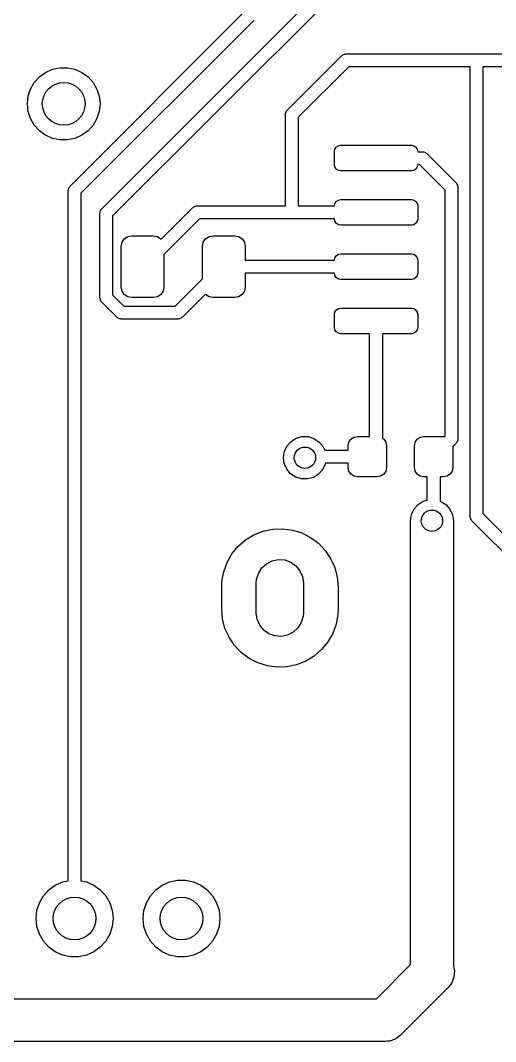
# Model space of a CAD drawing. Extents: x 74 to 208, y -143 to -31.
# Drawn here: x 139.7 to 150.81, y -142.59 to -118.7 of the extents above; entities that cross this region are included whole.
import ezdxf

# ---------------------------------------------------------------- set-up
doc = ezdxf.new("R2010")
doc.units = 0
doc.layers.add('BLACK', color=7, linetype='CONTINUOUS')

msp = doc.modelspace()

# ---------------------------------------------------------------- linework, layer by layer
at = {"layer": 'BLACK', "linetype": 'CONTINUOUS'}
for p, q in [((141.604, -123.106), (146.662, -118.048)), ((146.918, -118.216), (141.86, -123.274)), ((140.864, -122.576), (144.884, -118.556)), ((145.14, -118.724), (141.12, -122.744)), ((145.15, -118.707), (145.14, -118.724)), ((145.164, -118.693), (145.15, -118.707)), ((145.944, -120.798), (147.214, -119.528)), ((147.214, -119.528), (147.231, -119.518)), ((147.231, -119.518), (147.245, -119.504)), ((147.245, -119.504), (147.264, -119.499)), ((147.264, -119.499), (147.281, -119.489)), ((147.281, -119.489), (147.301, -119.489)), ((147.301, -119.489), (147.32, -119.484)), ((147.32, -119.484), (154.624, -119.484)), ((140.147, -120.018), (140.291, -119.914)), ((140.291, -119.914), (140.453, -119.842)), ((140.453, -119.842), (140.627, -119.805)), ((140.627, -119.805), (140.805, -119.805)), ((140.805, -119.805), (140.979, -119.842)), ((140.979, -119.842), (141.141, -119.914)), ((141.141, -119.914), (141.285, -120.018)), ((147.382, -119.784), (146.2, -120.966)), ((150.218, -119.784), (147.382, -119.784)), ((150.218, -130.299), (150.218, -119.784)), ((154.686, -119.784), (150.518, -119.784)), ((150.518, -119.784), (150.518, -130.237)), ((139.939, -120.304), (140.028, -120.15)), ((140.028, -120.15), (140.147, -120.018)), ((141.285, -120.018), (141.404, -120.15)), ((141.404, -120.15), (141.493, -120.304)), ((139.885, -120.473), (139.939, -120.304)), ((141.493, -120.304), (141.547, -120.473)), ((139.866, -120.65), (139.885, -120.473)), ((141.547, -120.473), (141.566, -120.65)), ((139.885, -120.827), (139.866, -120.65)), ((139.939, -120.996), (139.885, -120.827)), ((141.547, -120.827), (141.493, -120.996)), ((141.566, -120.65), (141.547, -120.827)), ((145.905, -120.865), (145.915, -120.848)), ((145.905, -120.885), (145.905, -120.865)), ((145.915, -120.848), (145.92, -120.829)), ((145.92, -120.829), (145.934, -120.815)), ((145.934, -120.815), (145.944, -120.798)), ((140.028, -121.15), (139.939, -120.996)), ((141.493, -120.996), (141.404, -121.15)), ((145.9, -120.904), (145.905, -120.885)), ((145.9, -123.04), (145.9, -120.904)), ((146.2, -120.966), (146.2, -123.04)), ((140.147, -121.282), (140.028, -121.15)), ((140.291, -121.386), (140.147, -121.282)), ((141.285, -121.282), (141.141, -121.386)), ((141.404, -121.15), (141.285, -121.282)), ((140.453, -121.458), (140.291, -121.386)), ((140.627, -121.495), (140.453, -121.458)), ((140.805, -121.495), (140.627, -121.495)), ((140.979, -121.458), (140.805, -121.495)), ((141.141, -121.386), (140.979, -121.458)), ((147.045, -121.77), (147.056, -121.713)), ((147.045, -122.07), (147.045, -121.77)), ((147.056, -121.713), (147.089, -121.664)), ((147.089, -121.664), (147.138, -121.631)), ((147.138, -121.631), (147.195, -121.62)), ((147.195, -121.62), (148.845, -121.62)), ((148.845, -121.62), (148.902, -121.631)), ((148.902, -121.631), (148.951, -121.664)), ((148.951, -121.664), (148.984, -121.713)), ((148.984, -121.713), (148.995, -121.77)), ((148.995, -121.77), (149.098, -121.77)), ((149.098, -121.77), (149.117, -121.775)), ((149.117, -121.775), (149.137, -121.775)), ((149.137, -121.775), (149.154, -121.785)), ((149.154, -121.785), (149.173, -121.79)), ((149.173, -121.79), (149.187, -121.804)), ((149.187, -121.804), (149.204, -121.814)), ((149.204, -121.814), (149.89, -122.5)), ((147.056, -122.127), (147.045, -122.07)), ((148.995, -122.07), (148.984, -122.127)), ((149.036, -122.07), (148.995, -122.07)), ((149.634, -122.668), (149.036, -122.07)), ((147.089, -122.176), (147.056, -122.127)), ((147.138, -122.209), (147.089, -122.176)), ((147.195, -122.22), (147.138, -122.209)), ((148.845, -122.22), (147.195, -122.22)), ((148.902, -122.209), (148.845, -122.22)), ((148.951, -122.176), (148.902, -122.209)), ((148.984, -122.127), (148.951, -122.176)), ((149.89, -122.5), (149.9, -122.517)), ((149.9, -122.517), (149.914, -122.531)), ((149.914, -122.531), (149.919, -122.55)), ((140.82, -122.682), (140.825, -122.663)), ((140.82, -138.827), (140.82, -122.682)), ((140.825, -122.643), (140.835, -122.626)), ((140.825, -122.663), (140.825, -122.643)), ((140.835, -122.626), (140.84, -122.607)), ((140.84, -122.607), (140.854, -122.593)), ((140.854, -122.593), (140.864, -122.576)), ((141.12, -122.744), (141.12, -138.827)), ((149.634, -128.424), (149.634, -122.668)), ((149.919, -122.55), (149.929, -122.567)), ((149.929, -122.567), (149.929, -122.587)), ((149.929, -122.587), (149.934, -122.606)), ((149.934, -122.606), (149.934, -128.486)), ((147.045, -123.04), (147.056, -122.983)), ((147.056, -122.983), (147.089, -122.934)), ((147.089, -122.934), (147.138, -122.901)), ((147.138, -122.901), (147.195, -122.89)), ((147.195, -122.89), (148.845, -122.89)), ((148.845, -122.89), (148.902, -122.901)), ((148.902, -122.901), (148.951, -122.934)), ((148.951, -122.934), (148.984, -122.983)), ((148.984, -122.983), (148.995, -123.04)), ((141.56, -123.212), (141.565, -123.193)), ((141.56, -125.184), (141.56, -123.212)), ((141.565, -123.173), (141.575, -123.156)), ((141.565, -123.193), (141.565, -123.173)), ((141.575, -123.156), (141.58, -123.137)), ((141.58, -123.137), (141.594, -123.123)), ((141.594, -123.123), (141.604, -123.106)), ((142.992, -123.816), (143.724, -123.084)), ((143.724, -123.084), (143.741, -123.074)), ((143.741, -123.074), (143.755, -123.06)), ((143.755, -123.06), (143.774, -123.055)), ((143.774, -123.055), (143.791, -123.045)), ((143.791, -123.045), (143.811, -123.045)), ((143.811, -123.045), (143.83, -123.04)), ((143.83, -123.04), (145.9, -123.04)), ((146.2, -123.04), (147.045, -123.04)), ((148.995, -123.04), (148.995, -123.34)), ((141.86, -123.274), (141.86, -125.121)), ((143.892, -123.34), (143.06, -124.172)), ((147.045, -123.34), (143.892, -123.34)), ((147.056, -123.397), (147.045, -123.34)), ((147.089, -123.446), (147.056, -123.397)), ((147.138, -123.479), (147.089, -123.446)), ((147.195, -123.49), (147.138, -123.479)), ((148.845, -123.49), (147.195, -123.49)), ((148.902, -123.479), (148.845, -123.49)), ((148.951, -123.446), (148.902, -123.479)), ((148.984, -123.397), (148.951, -123.446)), ((148.995, -123.34), (148.984, -123.397)), ((142.214, -123.754), (142.31, -123.735)), ((142.31, -123.735), (142.81, -123.735)), ((142.81, -123.735), (142.906, -123.754)), ((144.114, -123.754), (144.21, -123.735)), ((144.21, -123.735), (144.71, -123.735)), ((144.71, -123.735), (144.806, -123.754)), ((142.06, -123.985), (142.079, -123.889)), ((142.079, -123.889), (142.133, -123.808)), ((142.133, -123.808), (142.214, -123.754)), ((142.906, -123.754), (142.987, -123.808)), ((142.987, -123.808), (142.992, -123.816)), ((143.96, -123.985), (143.979, -123.889)), ((143.979, -123.889), (144.033, -123.808)), ((144.033, -123.808), (144.114, -123.754)), ((144.806, -123.754), (144.887, -123.808)), ((144.887, -123.808), (144.941, -123.889)), ((144.941, -123.889), (144.96, -123.985)), ((142.06, -124.935), (142.06, -123.985)), ((143.06, -124.172), (143.06, -124.935)), ((143.96, -124.748), (143.96, -123.985)), ((144.96, -123.985), (144.96, -124.31)), ((147.056, -124.253), (147.089, -124.204)), ((147.089, -124.204), (147.138, -124.171)), ((147.138, -124.171), (147.195, -124.16)), ((147.195, -124.16), (148.845, -124.16)), ((148.845, -124.16), (148.902, -124.171)), ((148.902, -124.171), (148.951, -124.204)), ((148.951, -124.204), (148.984, -124.253)), ((144.96, -124.31), (147.045, -124.31)), ((147.045, -124.31), (147.056, -124.253)), ((148.984, -124.253), (148.995, -124.31)), ((148.995, -124.31), (148.995, -124.61)), ((147.045, -124.61), (144.96, -124.61)), ((144.96, -124.61), (144.96, -124.935)), ((147.056, -124.667), (147.045, -124.61)), ((147.089, -124.716), (147.056, -124.667)), ((148.984, -124.667), (148.951, -124.716)), ((148.995, -124.61), (148.984, -124.667)), ((142.079, -125.031), (142.06, -124.935)), ((143.06, -124.935), (143.041, -125.031)), ((143.323, -125.385), (143.96, -124.748)), ((144.96, -124.935), (144.941, -125.031)), ((147.138, -124.749), (147.089, -124.716)), ((147.195, -124.76), (147.138, -124.749)), ((148.845, -124.76), (147.195, -124.76)), ((148.902, -124.749), (148.845, -124.76)), ((148.951, -124.716), (148.902, -124.749)), ((141.86, -125.121), (142.124, -125.385)), ((142.133, -125.112), (142.079, -125.031)), ((142.214, -125.166), (142.133, -125.112)), ((142.31, -125.185), (142.214, -125.166)), ((142.906, -125.166), (142.81, -125.185)), ((142.987, -125.112), (142.906, -125.166)), ((143.041, -125.031), (142.987, -125.112)), ((144.028, -125.104), (143.491, -125.641)), ((144.033, -125.112), (144.028, -125.104)), ((144.114, -125.166), (144.033, -125.112)), ((144.21, -125.185), (144.114, -125.166)), ((144.806, -125.166), (144.71, -125.185)), ((144.887, -125.112), (144.806, -125.166)), ((144.941, -125.031), (144.887, -125.112)), ((141.565, -125.203), (141.56, -125.184)), ((141.565, -125.222), (141.565, -125.203)), ((141.575, -125.239), (141.565, -125.222)), ((141.58, -125.259), (141.575, -125.239)), ((141.594, -125.272), (141.58, -125.259)), ((141.604, -125.29), (141.594, -125.272)), ((141.955, -125.641), (141.604, -125.29)), ((142.124, -125.385), (143.323, -125.385)), ((142.81, -125.185), (142.31, -125.185)), ((144.71, -125.185), (144.21, -125.185)), ((141.973, -125.651), (141.955, -125.641)), ((141.986, -125.665), (141.973, -125.651)), ((143.474, -125.651), (143.46, -125.665)), ((143.491, -125.641), (143.474, -125.651)), ((147.045, -125.58), (147.056, -125.523)), ((147.045, -125.88), (147.045, -125.58)), ((147.056, -125.523), (147.089, -125.474)), ((147.089, -125.474), (147.138, -125.441)), ((147.138, -125.441), (147.195, -125.43)), ((147.195, -125.43), (148.845, -125.43)), ((148.845, -125.43), (148.902, -125.441)), ((148.902, -125.441), (148.951, -125.474)), ((148.951, -125.474), (148.984, -125.523)), ((148.984, -125.523), (148.995, -125.58)), ((148.995, -125.58), (148.995, -125.88)), ((142.006, -125.67), (141.986, -125.665)), ((142.023, -125.68), (142.006, -125.67)), ((142.042, -125.68), (142.023, -125.68)), ((142.061, -125.685), (142.042, -125.68)), ((143.385, -125.685), (142.061, -125.685)), ((143.404, -125.68), (143.385, -125.685)), ((143.424, -125.68), (143.404, -125.68)), ((143.441, -125.67), (143.424, -125.68)), ((143.46, -125.665), (143.441, -125.67)), ((147.056, -125.937), (147.045, -125.88)), ((148.995, -125.88), (148.984, -125.937)), ((147.089, -125.986), (147.056, -125.937)), ((147.138, -126.019), (147.089, -125.986)), ((147.195, -126.03), (147.138, -126.019)), ((147.87, -126.03), (147.195, -126.03)), ((147.87, -128.43), (147.87, -126.03)), ((148.845, -126.03), (148.17, -126.03)), ((148.17, -126.03), (148.17, -128.476)), ((148.902, -126.019), (148.845, -126.03)), ((148.951, -125.986), (148.902, -126.019)), ((148.984, -125.937), (148.951, -125.986)), ((146.031, -128.55), (146.151, -128.474)), ((146.151, -128.474), (146.287, -128.435)), ((146.287, -128.435), (146.429, -128.436)), ((146.429, -128.436), (146.565, -128.477)), ((146.565, -128.477), (146.683, -128.554)), ((147.382, -128.569), (147.431, -128.496)), ((147.431, -128.496), (147.504, -128.447)), ((147.504, -128.447), (147.59, -128.43)), ((147.59, -128.43), (147.87, -128.43)), ((148.17, -128.476), (148.199, -128.496)), ((148.199, -128.496), (148.248, -128.569)), ((148.932, -128.569), (148.981, -128.496)), ((148.981, -128.496), (149.054, -128.447)), ((149.054, -128.447), (149.14, -128.43)), ((149.14, -128.43), (149.59, -128.43)), ((149.59, -128.43), (149.622, -128.436)), ((149.622, -128.436), (149.634, -128.424)), ((149.934, -128.486), (149.929, -128.505)), ((149.929, -128.505), (149.929, -128.525)), ((145.877, -128.784), (145.937, -128.656)), ((145.937, -128.656), (146.031, -128.55)), ((146.683, -128.554), (146.776, -128.661)), ((146.776, -128.661), (146.819, -128.755)), ((146.819, -128.755), (147.365, -128.755)), ((147.365, -128.655), (147.382, -128.569)), ((147.365, -128.755), (147.365, -128.655)), ((148.248, -128.569), (148.265, -128.655)), ((148.265, -128.655), (148.265, -129.155)), ((148.915, -128.655), (148.932, -128.569)), ((148.915, -129.155), (148.915, -128.655)), ((149.89, -128.592), (149.815, -128.667)), ((149.815, -128.667), (149.815, -129.155)), ((149.9, -128.575), (149.89, -128.592)), ((149.914, -128.561), (149.9, -128.575)), ((149.919, -128.542), (149.914, -128.561)), ((149.929, -128.525), (149.919, -128.542)), ((145.855, -128.924), (145.877, -128.784)), ((145.873, -129.065), (145.855, -128.924)), ((145.93, -129.195), (145.873, -129.065)), ((146.022, -129.303), (145.93, -129.195)), ((146.769, -129.21), (146.674, -129.315)), ((146.831, -129.082), (146.769, -129.21)), ((146.836, -129.055), (146.831, -129.082)), ((147.365, -129.055), (146.836, -129.055)), ((147.365, -129.155), (147.365, -129.055)), ((147.382, -129.241), (147.365, -129.155)), ((148.265, -129.155), (148.248, -129.241)), ((148.932, -129.241), (148.915, -129.155)), ((149.815, -129.155), (149.798, -129.241)), ((146.14, -129.382), (146.022, -129.303)), ((146.275, -129.424), (146.14, -129.382)), ((146.417, -129.427), (146.275, -129.424)), ((146.553, -129.389), (146.417, -129.427)), ((146.674, -129.315), (146.553, -129.389)), ((147.431, -129.314), (147.382, -129.241)), ((147.504, -129.363), (147.431, -129.314)), ((147.59, -129.38), (147.504, -129.363)), ((148.04, -129.38), (147.59, -129.38)), ((148.126, -129.363), (148.04, -129.38)), ((148.199, -129.314), (148.126, -129.363)), ((148.248, -129.241), (148.199, -129.314)), ((148.981, -129.314), (148.932, -129.241)), ((149.054, -129.363), (148.981, -129.314)), ((149.14, -129.38), (149.054, -129.363)), ((149.215, -129.38), (149.14, -129.38)), ((149.215, -129.921), (149.215, -129.38)), ((149.59, -129.38), (149.515, -129.38)), ((149.515, -129.38), (149.515, -129.943)), ((149.676, -129.363), (149.59, -129.38)), ((149.749, -129.314), (149.676, -129.363)), ((149.798, -129.241), (149.749, -129.314)), ((149.003, -130.023), (149.122, -129.947)), ((149.122, -129.947), (149.215, -129.921)), ((149.515, -129.943), (149.536, -129.95)), ((149.536, -129.95), (149.655, -130.027)), ((148.848, -130.257), (148.909, -130.129)), ((148.909, -130.129), (149.003, -130.023)), ((149.655, -130.027), (149.748, -130.134)), ((149.748, -130.134), (149.807, -130.263)), ((148.827, -130.397), (148.848, -130.257)), ((148.827, -130.404), (148.827, -130.397)), ((148.827, -140.788), (148.827, -130.404)), ((149.807, -130.263), (149.827, -130.404)), ((149.827, -130.404), (149.827, -140.822)), ((150.223, -130.318), (150.218, -130.299)), ((150.223, -130.338), (150.223, -130.318)), ((150.233, -130.355), (150.223, -130.338)), ((150.238, -130.374), (150.233, -130.355)), ((150.252, -130.388), (150.238, -130.374)), ((150.262, -130.405), (150.252, -130.388)), ((153.266, -133.409), (150.262, -130.405)), ((150.518, -130.237), (153.522, -133.241)), ((145.165, -130.732), (145.379, -130.647)), ((145.379, -130.647), (145.604, -130.6)), ((145.604, -130.6), (145.834, -130.592)), ((145.834, -130.592), (146.062, -130.622)), ((146.062, -130.622), (146.282, -130.69)), ((144.795, -131.002), (144.969, -130.851)), ((144.969, -130.851), (145.165, -130.732)), ((146.282, -130.69), (146.487, -130.794)), ((146.487, -130.794), (146.671, -130.931)), ((144.649, -131.18), (144.795, -131.002)), ((146.671, -130.931), (146.83, -131.098)), ((146.83, -131.098), (146.958, -131.289)), ((144.457, -131.596), (144.535, -131.38)), ((144.535, -131.38), (144.649, -131.18)), ((145.456, -131.408), (145.589, -131.341)), ((145.589, -131.341), (145.735, -131.311)), ((145.735, -131.311), (145.884, -131.322)), ((145.884, -131.322), (146.025, -131.373)), ((146.025, -131.373), (146.147, -131.459)), ((146.958, -131.289), (147.053, -131.498)), ((144.416, -131.822), (144.457, -131.596)), ((145.268, -131.636), (145.346, -131.509)), ((145.346, -131.509), (145.456, -131.408)), ((146.147, -131.459), (146.24, -131.575)), ((146.24, -131.575), (146.3, -131.712)), ((147.053, -131.498), (147.111, -131.721)), ((144.41, -131.95), (144.416, -131.822)), ((145.22, -131.86), (145.226, -131.78)), ((145.22, -132.56), (145.22, -131.86)), ((145.226, -131.78), (145.268, -131.636)), ((146.3, -131.712), (146.32, -131.86)), ((146.32, -131.86), (146.32, -132.56)), ((147.111, -131.721), (147.13, -131.95)), ((144.41, -132.47), (144.41, -131.95)), ((147.13, -131.95), (147.13, -132.47)), ((144.429, -132.699), (144.41, -132.47)), ((145.24, -132.708), (145.22, -132.56)), ((146.32, -132.56), (146.314, -132.64)), ((147.13, -132.47), (147.124, -132.598)), ((144.487, -132.922), (144.429, -132.699)), ((145.3, -132.845), (145.24, -132.708)), ((146.272, -132.784), (146.194, -132.911)), ((146.314, -132.64), (146.272, -132.784)), ((147.124, -132.598), (147.083, -132.824)), ((144.582, -133.131), (144.487, -132.922)), ((145.393, -132.961), (145.3, -132.845)), ((145.515, -133.047), (145.393, -132.961)), ((145.656, -133.098), (145.515, -133.047)), ((146.084, -133.012), (145.951, -133.079)), ((146.194, -132.911), (146.084, -133.012)), ((147.005, -133.04), (146.891, -133.24)), ((147.083, -132.824), (147.005, -133.04)), ((144.71, -133.322), (144.582, -133.131)), ((145.805, -133.109), (145.656, -133.098)), ((145.951, -133.079), (145.805, -133.109)), ((146.891, -133.24), (146.745, -133.418)), ((144.869, -133.489), (144.71, -133.322)), ((145.053, -133.626), (144.869, -133.489)), ((146.745, -133.418), (146.571, -133.569)), ((145.258, -133.73), (145.053, -133.626)), ((145.478, -133.798), (145.258, -133.73)), ((146.161, -133.773), (145.936, -133.82)), ((146.375, -133.688), (146.161, -133.773)), ((146.571, -133.569), (146.375, -133.688)), ((145.706, -133.828), (145.478, -133.798)), ((145.936, -133.82), (145.706, -133.828)), ((140.368, -139.041), (140.52, -138.931)), ((140.52, -138.931), (140.692, -138.854)), ((140.692, -138.854), (140.82, -138.827)), ((141.12, -138.827), (141.248, -138.854)), ((141.248, -138.854), (141.42, -138.931)), ((141.42, -138.931), (141.572, -139.041)), ((142.868, -139.041), (143.02, -138.931)), ((143.02, -138.931), (143.192, -138.854)), ((143.192, -138.854), (143.376, -138.815)), ((143.376, -138.815), (143.564, -138.815)), ((143.564, -138.815), (143.748, -138.854)), ((143.748, -138.854), (143.92, -138.931)), ((143.92, -138.931), (144.072, -139.041)), ((140.148, -139.344), (140.242, -139.181)), ((140.242, -139.181), (140.368, -139.041)), ((141.572, -139.041), (141.698, -139.181)), ((141.698, -139.181), (141.792, -139.344)), ((142.648, -139.344), (142.742, -139.181)), ((142.742, -139.181), (142.868, -139.041)), ((144.072, -139.041), (144.198, -139.181)), ((144.198, -139.181), (144.292, -139.344)), ((140.09, -139.523), (140.148, -139.344)), ((141.792, -139.344), (141.85, -139.523)), ((142.59, -139.523), (142.648, -139.344)), ((144.292, -139.344), (144.35, -139.523)), ((140.07, -139.71), (140.09, -139.523)), ((140.09, -139.897), (140.07, -139.71)), ((141.85, -139.523), (141.87, -139.71)), ((141.87, -139.71), (141.85, -139.897)), ((142.57, -139.71), (142.59, -139.523)), ((142.59, -139.897), (142.57, -139.71)), ((144.35, -139.523), (144.37, -139.71)), ((144.37, -139.71), (144.35, -139.897)), ((140.148, -140.076), (140.09, -139.897)), ((141.85, -139.897), (141.792, -140.076)), ((142.648, -140.076), (142.59, -139.897)), ((144.35, -139.897), (144.292, -140.076)), ((140.242, -140.239), (140.148, -140.076)), ((141.792, -140.076), (141.698, -140.239)), ((142.742, -140.239), (142.648, -140.076)), ((144.292, -140.076), (144.198, -140.239)), ((140.368, -140.379), (140.242, -140.239)), ((140.52, -140.489), (140.368, -140.379)), ((141.572, -140.379), (141.42, -140.489)), ((141.698, -140.239), (141.572, -140.379)), ((142.868, -140.379), (142.742, -140.239)), ((143.02, -140.489), (142.868, -140.379)), ((144.072, -140.379), (143.92, -140.489)), ((144.198, -140.239), (144.072, -140.379)), ((140.692, -140.566), (140.52, -140.489)), ((140.876, -140.605), (140.692, -140.566)), ((141.064, -140.605), (140.876, -140.605)), ((141.248, -140.566), (141.064, -140.605)), ((141.42, -140.489), (141.248, -140.566)), ((143.192, -140.566), (143.02, -140.489)), ((143.376, -140.605), (143.192, -140.566)), ((143.564, -140.605), (143.376, -140.605)), ((143.748, -140.566), (143.564, -140.605)), ((143.92, -140.489), (143.748, -140.566)), ((148.027, -141.588), (148.827, -140.788)), ((149.827, -140.822), (149.851, -140.936)), ((149.851, -140.936), (149.84, -141.077)), ((149.84, -141.077), (149.791, -141.21)), ((149.706, -141.324), (148.588, -142.441)), ((149.791, -141.21), (149.706, -141.324)), ((127.334, -141.588), (148.027, -141.588)), ((148.234, -142.588), (127.127, -142.588)), ((148.285, -142.58), (148.234, -142.588)), ((148.336, -142.577), (148.285, -142.58)), ((148.355, -142.57), (148.336, -142.577)), ((148.375, -142.568), (148.355, -142.57)), ((148.421, -142.546), (148.375, -142.568)), ((148.469, -142.529), (148.421, -142.546)), ((148.485, -142.517), (148.469, -142.529)), ((148.504, -142.509), (148.485, -142.517)), ((148.542, -142.476), (148.504, -142.509)), ((148.584, -142.445), (148.542, -142.476)), ((148.588, -142.441), (148.584, -142.445))]:
    msp.add_line(p, q, dxfattribs=at)
at = {"layer": 'BLACK'}
for centre, radius in [((140.716, -120.65), 0.5), ((146.355, -128.93), 0.25), ((149.327, -130.404), 0.25), ((140.97, -139.71), 0.5), ((143.47, -139.71), 0.5)]:
    msp.add_circle(centre, radius, dxfattribs=at)

doc.saveas('drawing.dxf')
